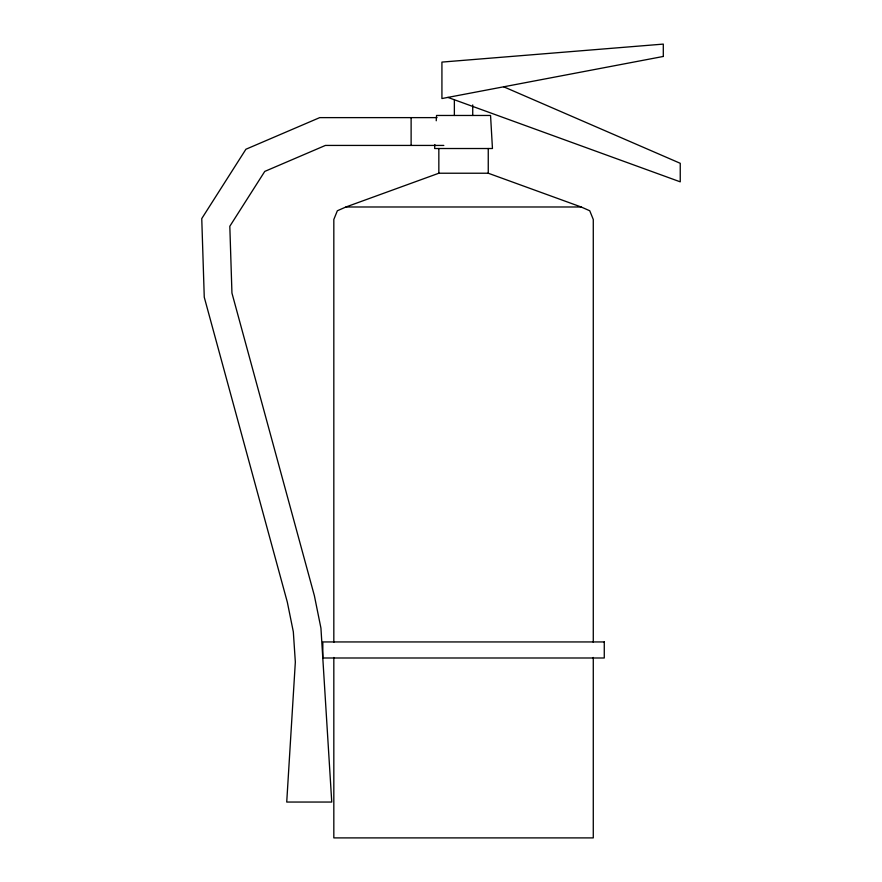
<?xml version="1.0" encoding="UTF-8"?>
<svg xmlns="http://www.w3.org/2000/svg" width="882" height="882" viewBox="0 0 882 882"><rect width="100%" height="100%" fill="white"/><g stroke="black" fill="none" stroke-linecap="round" stroke-linejoin="round"><path stroke-width="1.32" d="M434.87 144.549L434.639 148.518L492.454 148.518L490.557 115.465L436.535 115.465L436.237 120.757M593.277 642.317L593.277 219.464L589.749 210.765L581.161 206.983L488.253 173.225L438.839 173.225L345.942 206.983L337.354 210.765L333.826 219.464L333.826 642.317M437.009 117.626L319.714 117.626L245.913 149.245L201.757 218.593L204.26 297.212L287.323 602.152L293.331 631.832L295.338 662.051L286.727 802.047L331.753 802.047L320.938 628.138L314.389 595.736L231.944 293.056L229.816 226.277L264.754 171.417L325.414 145.431L443.822 145.431M345.942 206.983L581.161 206.983M447.902 97.406L680.243 181.835L680.243 163.302L503.699 86.8M593.277 657.465L593.277 837.9L333.826 837.9L333.826 657.465M488.253 148.518L488.253 173.225M472.73 104.925L472.73 115.465M454.362 99.655L454.362 115.465M438.839 148.518L438.839 173.225M411.122 117.626L411.122 145.431M663.297 56.459L441.926 98.541L441.926 62.093L663.297 44.1L663.297 56.459M604.269 641.942L322.823 641.942L322.823 657.994L604.269 657.994L604.269 641.942"/></g></svg>
